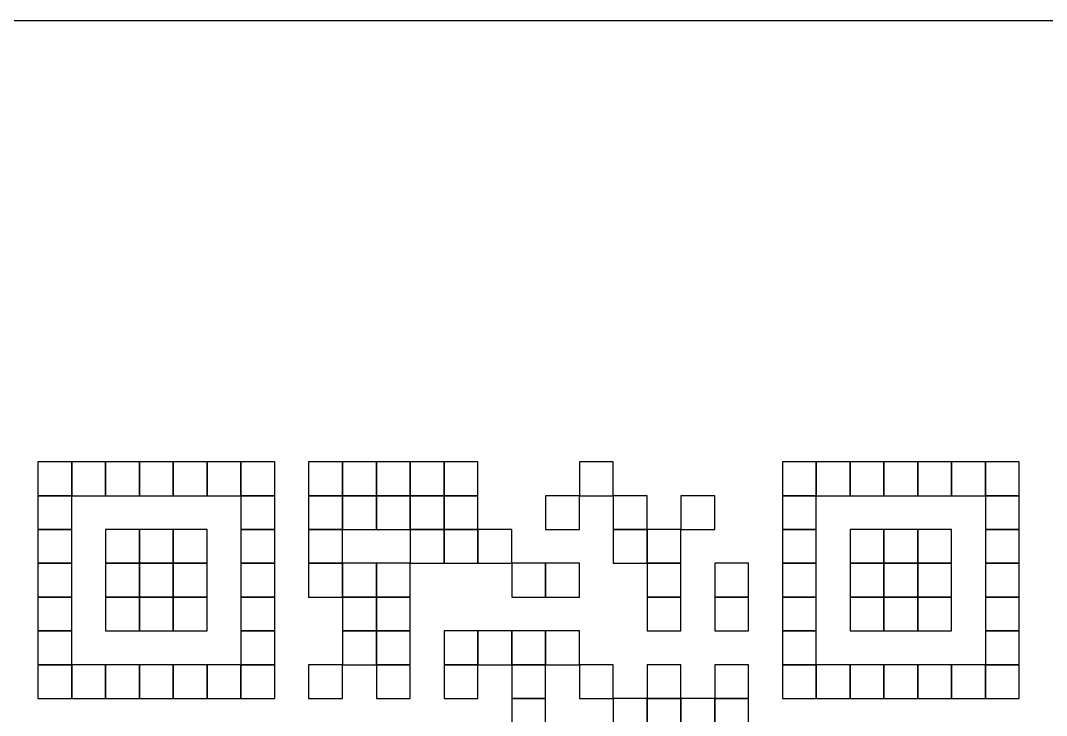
# Model space of a CAD drawing. Header units: millimetres. Extents: x -18 to 18, y -61 to 61.
# Drawn here: x -13.38 to -6, y 56 to 61 of the extents above; entities that cross this region are included whole.
import ezdxf

# ---------------------------------------------------------------- set-up
doc = ezdxf.new("R2010")
doc.units = ezdxf.units.MM
doc.header["$MEASUREMENT"] = 0
doc.layers.add('Layer 1', color=7, linetype='Continuous')

msp = doc.modelspace()

# ---------------------------------------------------------------- linework, layer by layer
at = {"layer": 'Layer 1', "color": 2}
msp.add_open_spline([(18.4995, 61.0002), (18.4995, 61.0002), (-18.4996, 61.0002), (-18.4996, 61.0002), (-18.4996, 61.0002), (-18.4996, 61.0002), (-18.4996, -61.0002), (-18.4996, -61.0002), (-18.4996, -61.0002), (-18.4996, -61.0002), (18.4995, -61.0002), (18.4995, -61.0002), (18.4995, -61.0002), (18.4995, -61.0002), (18.4995, 61.0002), (18.4995, 61.0002)], degree=3, knots=[0, 0, 0, 0, 0.2, 0.2, 0.2, 0.2, 0.4, 0.4, 0.4, 0.4, 0.6, 0.6, 0.6, 0.6, 1, 1, 1, 1], dxfattribs=at)
at = {"layer": 'Layer 1', "lineweight": 5}
msp.add_open_spline([(7.6729, 61.0002), (7.6729, 61.0002), (-17.0003, 61.0002), (-17.0003, 61.0002)], degree=3, dxfattribs=at)
at = {"layer": 'Layer 1'}
for points in [[(-13.0069, 57.8253), (-13.0069, 57.8253), (-13.0069, 57.5819), (-13.0069, 57.5819), (-13.0069, 57.5819), (-13.0069, 57.5819), (-13.2503, 57.5819), (-13.2503, 57.5819), (-13.2503, 57.5819), (-13.2503, 57.5819), (-13.2503, 57.8253), (-13.2503, 57.8253), (-13.2503, 57.8253), (-13.2503, 57.8253), (-13.0069, 57.8253), (-13.0069, 57.8253)], [(-12.7636, 57.8253), (-12.7636, 57.8253), (-12.7636, 57.5819), (-12.7636, 57.5819), (-12.7636, 57.5819), (-12.7636, 57.5819), (-13.0069, 57.5819), (-13.0069, 57.5819), (-13.0069, 57.5819), (-13.0069, 57.5819), (-13.0069, 57.8253), (-13.0069, 57.8253), (-13.0069, 57.8253), (-13.0069, 57.8253), (-12.7636, 57.8253), (-12.7636, 57.8253)], [(-12.5204, 57.8253), (-12.5204, 57.8253), (-12.5204, 57.5819), (-12.5204, 57.5819), (-12.5204, 57.5819), (-12.5204, 57.5819), (-12.7636, 57.5819), (-12.7636, 57.5819), (-12.7636, 57.5819), (-12.7636, 57.5819), (-12.7636, 57.8253), (-12.7636, 57.8253), (-12.7636, 57.8253), (-12.7636, 57.8253), (-12.5204, 57.8253), (-12.5204, 57.8253)], [(-12.2771, 57.8253), (-12.2771, 57.8253), (-12.2771, 57.5819), (-12.2771, 57.5819), (-12.2771, 57.5819), (-12.2771, 57.5819), (-12.5204, 57.5819), (-12.5204, 57.5819), (-12.5204, 57.5819), (-12.5204, 57.5819), (-12.5204, 57.8253), (-12.5204, 57.8253), (-12.5204, 57.8253), (-12.5204, 57.8253), (-12.2771, 57.8253), (-12.2771, 57.8253)], [(-12.0337, 57.8253), (-12.0337, 57.8253), (-12.0337, 57.5819), (-12.0337, 57.5819), (-12.0337, 57.5819), (-12.0337, 57.5819), (-12.2771, 57.5819), (-12.2771, 57.5819), (-12.2771, 57.5819), (-12.2771, 57.5819), (-12.2771, 57.8253), (-12.2771, 57.8253), (-12.2771, 57.8253), (-12.2771, 57.8253), (-12.0337, 57.8253), (-12.0337, 57.8253)], [(-11.7905, 57.8253), (-11.7905, 57.8253), (-11.7905, 57.5819), (-11.7905, 57.5819), (-11.7905, 57.5819), (-11.7905, 57.5819), (-12.0337, 57.5819), (-12.0337, 57.5819), (-12.0337, 57.5819), (-12.0337, 57.5819), (-12.0337, 57.8253), (-12.0337, 57.8253), (-12.0337, 57.8253), (-12.0337, 57.8253), (-11.7905, 57.8253), (-11.7905, 57.8253)], [(-11.5472, 57.8253), (-11.5472, 57.8253), (-11.5472, 57.5819), (-11.5472, 57.5819), (-11.5472, 57.5819), (-11.5472, 57.5819), (-11.7905, 57.5819), (-11.7905, 57.5819), (-11.7905, 57.5819), (-11.7905, 57.5819), (-11.7905, 57.8253), (-11.7905, 57.8253), (-11.7905, 57.8253), (-11.7905, 57.8253), (-11.5472, 57.8253), (-11.5472, 57.8253)], [(-11.0605, 57.8253), (-11.0605, 57.8253), (-11.0605, 57.5819), (-11.0605, 57.5819), (-11.0605, 57.5819), (-11.0605, 57.5819), (-11.3039, 57.5819), (-11.3039, 57.5819), (-11.3039, 57.5819), (-11.3039, 57.5819), (-11.3039, 57.8253), (-11.3039, 57.8253), (-11.3039, 57.8253), (-11.3039, 57.8253), (-11.0605, 57.8253), (-11.0605, 57.8253)], [(-10.8172, 57.8253), (-10.8172, 57.8253), (-10.8172, 57.5819), (-10.8172, 57.5819), (-10.8172, 57.5819), (-10.8172, 57.5819), (-11.0605, 57.5819), (-11.0605, 57.5819), (-11.0605, 57.5819), (-11.0605, 57.5819), (-11.0605, 57.8253), (-11.0605, 57.8253), (-11.0605, 57.8253), (-11.0605, 57.8253), (-10.8172, 57.8253), (-10.8172, 57.8253)], [(-10.574, 57.8253), (-10.574, 57.8253), (-10.574, 57.5819), (-10.574, 57.5819), (-10.574, 57.5819), (-10.574, 57.5819), (-10.8172, 57.5819), (-10.8172, 57.5819), (-10.8172, 57.5819), (-10.8172, 57.5819), (-10.8172, 57.8253), (-10.8172, 57.8253), (-10.8172, 57.8253), (-10.8172, 57.8253), (-10.574, 57.8253), (-10.574, 57.8253)], [(-10.3307, 57.8253), (-10.3307, 57.8253), (-10.3307, 57.5819), (-10.3307, 57.5819), (-10.3307, 57.5819), (-10.3307, 57.5819), (-10.574, 57.5819), (-10.574, 57.5819), (-10.574, 57.5819), (-10.574, 57.5819), (-10.574, 57.8253), (-10.574, 57.8253), (-10.574, 57.8253), (-10.574, 57.8253), (-10.3307, 57.8253), (-10.3307, 57.8253)], [(-10.0875, 57.8253), (-10.0875, 57.8253), (-10.0875, 57.5819), (-10.0875, 57.5819), (-10.0875, 57.5819), (-10.0875, 57.5819), (-10.3307, 57.5819), (-10.3307, 57.5819), (-10.3307, 57.5819), (-10.3307, 57.5819), (-10.3307, 57.8253), (-10.3307, 57.8253), (-10.3307, 57.8253), (-10.3307, 57.8253), (-10.0875, 57.8253), (-10.0875, 57.8253)], [(-9.1143, 57.8253), (-9.1143, 57.8253), (-9.1143, 57.5819), (-9.1143, 57.5819), (-9.1143, 57.5819), (-9.1143, 57.5819), (-9.3575, 57.5819), (-9.3575, 57.5819), (-9.3575, 57.5819), (-9.3575, 57.5819), (-9.3575, 57.8253), (-9.3575, 57.8253), (-9.3575, 57.8253), (-9.3575, 57.8253), (-9.1143, 57.8253), (-9.1143, 57.8253)], [(-7.6544, 57.8253), (-7.6544, 57.8253), (-7.6544, 57.5819), (-7.6544, 57.5819), (-7.6544, 57.5819), (-7.6544, 57.5819), (-7.8978, 57.5819), (-7.8978, 57.5819), (-7.8978, 57.5819), (-7.8978, 57.5819), (-7.8978, 57.8253), (-7.8978, 57.8253), (-7.8978, 57.8253), (-7.8978, 57.8253), (-7.6544, 57.8253), (-7.6544, 57.8253)], [(-7.4112, 57.8253), (-7.4112, 57.8253), (-7.4112, 57.5819), (-7.4112, 57.5819), (-7.4112, 57.5819), (-7.4112, 57.5819), (-7.6544, 57.5819), (-7.6544, 57.5819), (-7.6544, 57.5819), (-7.6544, 57.5819), (-7.6544, 57.8253), (-7.6544, 57.8253), (-7.6544, 57.8253), (-7.6544, 57.8253), (-7.4112, 57.8253), (-7.4112, 57.8253)], [(-7.1679, 57.8253), (-7.1679, 57.8253), (-7.1679, 57.5819), (-7.1679, 57.5819), (-7.1679, 57.5819), (-7.1679, 57.5819), (-7.4112, 57.5819), (-7.4112, 57.5819), (-7.4112, 57.5819), (-7.4112, 57.5819), (-7.4112, 57.8253), (-7.4112, 57.8253), (-7.4112, 57.8253), (-7.4112, 57.8253), (-7.1679, 57.8253), (-7.1679, 57.8253)], [(-6.9246, 57.8253), (-6.9246, 57.8253), (-6.9246, 57.5819), (-6.9246, 57.5819), (-6.9246, 57.5819), (-6.9246, 57.5819), (-7.1679, 57.5819), (-7.1679, 57.5819), (-7.1679, 57.5819), (-7.1679, 57.5819), (-7.1679, 57.8253), (-7.1679, 57.8253), (-7.1679, 57.8253), (-7.1679, 57.8253), (-6.9246, 57.8253), (-6.9246, 57.8253)], [(-6.6812, 57.8253), (-6.6812, 57.8253), (-6.6812, 57.5819), (-6.6812, 57.5819), (-6.6812, 57.5819), (-6.6812, 57.5819), (-6.9246, 57.5819), (-6.9246, 57.5819), (-6.9246, 57.5819), (-6.9246, 57.5819), (-6.9246, 57.8253), (-6.9246, 57.8253), (-6.9246, 57.8253), (-6.9246, 57.8253), (-6.6812, 57.8253), (-6.6812, 57.8253)], [(-6.438, 57.8253), (-6.438, 57.8253), (-6.438, 57.5819), (-6.438, 57.5819), (-6.438, 57.5819), (-6.438, 57.5819), (-6.6812, 57.5819), (-6.6812, 57.5819), (-6.6812, 57.5819), (-6.6812, 57.5819), (-6.6812, 57.8253), (-6.6812, 57.8253), (-6.6812, 57.8253), (-6.6812, 57.8253), (-6.438, 57.8253), (-6.438, 57.8253)], [(-6.1947, 57.8253), (-6.1947, 57.8253), (-6.1947, 57.5819), (-6.1947, 57.5819), (-6.1947, 57.5819), (-6.1947, 57.5819), (-6.438, 57.5819), (-6.438, 57.5819), (-6.438, 57.5819), (-6.438, 57.5819), (-6.438, 57.8253), (-6.438, 57.8253), (-6.438, 57.8253), (-6.438, 57.8253), (-6.1947, 57.8253), (-6.1947, 57.8253)], [(-13.0069, 57.5819), (-13.0069, 57.5819), (-13.0069, 57.3386), (-13.0069, 57.3386), (-13.0069, 57.3386), (-13.0069, 57.3386), (-13.2503, 57.3386), (-13.2503, 57.3386), (-13.2503, 57.3386), (-13.2503, 57.3386), (-13.2503, 57.5819), (-13.2503, 57.5819), (-13.2503, 57.5819), (-13.2503, 57.5819), (-13.0069, 57.5819), (-13.0069, 57.5819)], [(-11.5472, 57.5819), (-11.5472, 57.5819), (-11.5472, 57.3386), (-11.5472, 57.3386), (-11.5472, 57.3386), (-11.5472, 57.3386), (-11.7905, 57.3386), (-11.7905, 57.3386), (-11.7905, 57.3386), (-11.7905, 57.3386), (-11.7905, 57.5819), (-11.7905, 57.5819), (-11.7905, 57.5819), (-11.7905, 57.5819), (-11.5472, 57.5819), (-11.5472, 57.5819)], [(-11.0605, 57.5819), (-11.0605, 57.5819), (-11.0605, 57.3386), (-11.0605, 57.3386), (-11.0605, 57.3386), (-11.0605, 57.3386), (-11.3039, 57.3386), (-11.3039, 57.3386), (-11.3039, 57.3386), (-11.3039, 57.3386), (-11.3039, 57.5819), (-11.3039, 57.5819), (-11.3039, 57.5819), (-11.3039, 57.5819), (-11.0605, 57.5819), (-11.0605, 57.5819)], [(-10.8172, 57.5819), (-10.8172, 57.5819), (-10.8172, 57.3386), (-10.8172, 57.3386), (-10.8172, 57.3386), (-10.8172, 57.3386), (-11.0605, 57.3386), (-11.0605, 57.3386), (-11.0605, 57.3386), (-11.0605, 57.3386), (-11.0605, 57.5819), (-11.0605, 57.5819), (-11.0605, 57.5819), (-11.0605, 57.5819), (-10.8172, 57.5819), (-10.8172, 57.5819)], [(-10.574, 57.5819), (-10.574, 57.5819), (-10.574, 57.3386), (-10.574, 57.3386), (-10.574, 57.3386), (-10.574, 57.3386), (-10.8172, 57.3386), (-10.8172, 57.3386), (-10.8172, 57.3386), (-10.8172, 57.3386), (-10.8172, 57.5819), (-10.8172, 57.5819), (-10.8172, 57.5819), (-10.8172, 57.5819), (-10.574, 57.5819), (-10.574, 57.5819)], [(-10.3307, 57.5819), (-10.3307, 57.5819), (-10.3307, 57.3386), (-10.3307, 57.3386), (-10.3307, 57.3386), (-10.3307, 57.3386), (-10.574, 57.3386), (-10.574, 57.3386), (-10.574, 57.3386), (-10.574, 57.3386), (-10.574, 57.5819), (-10.574, 57.5819), (-10.574, 57.5819), (-10.574, 57.5819), (-10.3307, 57.5819), (-10.3307, 57.5819)], [(-10.0875, 57.5819), (-10.0875, 57.5819), (-10.0875, 57.3386), (-10.0875, 57.3386), (-10.0875, 57.3386), (-10.0875, 57.3386), (-10.3307, 57.3386), (-10.3307, 57.3386), (-10.3307, 57.3386), (-10.3307, 57.3386), (-10.3307, 57.5819), (-10.3307, 57.5819), (-10.3307, 57.5819), (-10.3307, 57.5819), (-10.0875, 57.5819), (-10.0875, 57.5819)], [(-9.3575, 57.5819), (-9.3575, 57.5819), (-9.3575, 57.3386), (-9.3575, 57.3386), (-9.3575, 57.3386), (-9.3575, 57.3386), (-9.6008, 57.3386), (-9.6008, 57.3386), (-9.6008, 57.3386), (-9.6008, 57.3386), (-9.6008, 57.5819), (-9.6008, 57.5819), (-9.6008, 57.5819), (-9.6008, 57.5819), (-9.3575, 57.5819), (-9.3575, 57.5819)], [(-8.871, 57.5819), (-8.871, 57.5819), (-8.871, 57.3386), (-8.871, 57.3386), (-8.871, 57.3386), (-8.871, 57.3386), (-9.1143, 57.3386), (-9.1143, 57.3386), (-9.1143, 57.3386), (-9.1143, 57.3386), (-9.1143, 57.5819), (-9.1143, 57.5819), (-9.1143, 57.5819), (-9.1143, 57.5819), (-8.871, 57.5819), (-8.871, 57.5819)], [(-8.3844, 57.5819), (-8.3844, 57.5819), (-8.3844, 57.3386), (-8.3844, 57.3386), (-8.3844, 57.3386), (-8.3844, 57.3386), (-8.6276, 57.3386), (-8.6276, 57.3386), (-8.6276, 57.3386), (-8.6276, 57.3386), (-8.6276, 57.5819), (-8.6276, 57.5819), (-8.6276, 57.5819), (-8.6276, 57.5819), (-8.3844, 57.5819), (-8.3844, 57.5819)], [(-7.6544, 57.5819), (-7.6544, 57.5819), (-7.6544, 57.3386), (-7.6544, 57.3386), (-7.6544, 57.3386), (-7.6544, 57.3386), (-7.8978, 57.3386), (-7.8978, 57.3386), (-7.8978, 57.3386), (-7.8978, 57.3386), (-7.8978, 57.5819), (-7.8978, 57.5819), (-7.8978, 57.5819), (-7.8978, 57.5819), (-7.6544, 57.5819), (-7.6544, 57.5819)], [(-6.1947, 57.5819), (-6.1947, 57.5819), (-6.1947, 57.3386), (-6.1947, 57.3386), (-6.1947, 57.3386), (-6.1947, 57.3386), (-6.438, 57.3386), (-6.438, 57.3386), (-6.438, 57.3386), (-6.438, 57.3386), (-6.438, 57.5819), (-6.438, 57.5819), (-6.438, 57.5819), (-6.438, 57.5819), (-6.1947, 57.5819), (-6.1947, 57.5819)], [(-13.0069, 57.3386), (-13.0069, 57.3386), (-13.0069, 57.0953), (-13.0069, 57.0953), (-13.0069, 57.0953), (-13.0069, 57.0953), (-13.2503, 57.0953), (-13.2503, 57.0953), (-13.2503, 57.0953), (-13.2503, 57.0953), (-13.2503, 57.3386), (-13.2503, 57.3386), (-13.2503, 57.3386), (-13.2503, 57.3386), (-13.0069, 57.3386), (-13.0069, 57.3386)], [(-12.5204, 57.3386), (-12.5204, 57.3386), (-12.5204, 57.0953), (-12.5204, 57.0953), (-12.5204, 57.0953), (-12.5204, 57.0953), (-12.7636, 57.0953), (-12.7636, 57.0953), (-12.7636, 57.0953), (-12.7636, 57.0953), (-12.7636, 57.3386), (-12.7636, 57.3386), (-12.7636, 57.3386), (-12.7636, 57.3386), (-12.5204, 57.3386), (-12.5204, 57.3386)], [(-12.2771, 57.3386), (-12.2771, 57.3386), (-12.2771, 57.0953), (-12.2771, 57.0953), (-12.2771, 57.0953), (-12.2771, 57.0953), (-12.5204, 57.0953), (-12.5204, 57.0953), (-12.5204, 57.0953), (-12.5204, 57.0953), (-12.5204, 57.3386), (-12.5204, 57.3386), (-12.5204, 57.3386), (-12.5204, 57.3386), (-12.2771, 57.3386), (-12.2771, 57.3386)], [(-12.0337, 57.3386), (-12.0337, 57.3386), (-12.0337, 57.0953), (-12.0337, 57.0953), (-12.0337, 57.0953), (-12.0337, 57.0953), (-12.2771, 57.0953), (-12.2771, 57.0953), (-12.2771, 57.0953), (-12.2771, 57.0953), (-12.2771, 57.3386), (-12.2771, 57.3386), (-12.2771, 57.3386), (-12.2771, 57.3386), (-12.0337, 57.3386), (-12.0337, 57.3386)], [(-11.5472, 57.3386), (-11.5472, 57.3386), (-11.5472, 57.0953), (-11.5472, 57.0953), (-11.5472, 57.0953), (-11.5472, 57.0953), (-11.7905, 57.0953), (-11.7905, 57.0953), (-11.7905, 57.0953), (-11.7905, 57.0953), (-11.7905, 57.3386), (-11.7905, 57.3386), (-11.7905, 57.3386), (-11.7905, 57.3386), (-11.5472, 57.3386), (-11.5472, 57.3386)], [(-11.0605, 57.3386), (-11.0605, 57.3386), (-11.0605, 57.0953), (-11.0605, 57.0953), (-11.0605, 57.0953), (-11.0605, 57.0953), (-11.3039, 57.0953), (-11.3039, 57.0953), (-11.3039, 57.0953), (-11.3039, 57.0953), (-11.3039, 57.3386), (-11.3039, 57.3386), (-11.3039, 57.3386), (-11.3039, 57.3386), (-11.0605, 57.3386), (-11.0605, 57.3386)], [(-10.3307, 57.3386), (-10.3307, 57.3386), (-10.3307, 57.0953), (-10.3307, 57.0953), (-10.3307, 57.0953), (-10.3307, 57.0953), (-10.574, 57.0953), (-10.574, 57.0953), (-10.574, 57.0953), (-10.574, 57.0953), (-10.574, 57.3386), (-10.574, 57.3386), (-10.574, 57.3386), (-10.574, 57.3386), (-10.3307, 57.3386), (-10.3307, 57.3386)], [(-10.0875, 57.3386), (-10.0875, 57.3386), (-10.0875, 57.0953), (-10.0875, 57.0953), (-10.0875, 57.0953), (-10.0875, 57.0953), (-10.3307, 57.0953), (-10.3307, 57.0953), (-10.3307, 57.0953), (-10.3307, 57.0953), (-10.3307, 57.3386), (-10.3307, 57.3386), (-10.3307, 57.3386), (-10.3307, 57.3386), (-10.0875, 57.3386), (-10.0875, 57.3386)], [(-9.8442, 57.3386), (-9.8442, 57.3386), (-9.8442, 57.0953), (-9.8442, 57.0953), (-9.8442, 57.0953), (-9.8442, 57.0953), (-10.0875, 57.0953), (-10.0875, 57.0953), (-10.0875, 57.0953), (-10.0875, 57.0953), (-10.0875, 57.3386), (-10.0875, 57.3386), (-10.0875, 57.3386), (-10.0875, 57.3386), (-9.8442, 57.3386), (-9.8442, 57.3386)], [(-8.871, 57.3386), (-8.871, 57.3386), (-8.871, 57.0953), (-8.871, 57.0953), (-8.871, 57.0953), (-8.871, 57.0953), (-9.1143, 57.0953), (-9.1143, 57.0953), (-9.1143, 57.0953), (-9.1143, 57.0953), (-9.1143, 57.3386), (-9.1143, 57.3386), (-9.1143, 57.3386), (-9.1143, 57.3386), (-8.871, 57.3386), (-8.871, 57.3386)], [(-8.6276, 57.3386), (-8.6276, 57.3386), (-8.6276, 57.0953), (-8.6276, 57.0953), (-8.6276, 57.0953), (-8.6276, 57.0953), (-8.871, 57.0953), (-8.871, 57.0953), (-8.871, 57.0953), (-8.871, 57.0953), (-8.871, 57.3386), (-8.871, 57.3386), (-8.871, 57.3386), (-8.871, 57.3386), (-8.6276, 57.3386), (-8.6276, 57.3386)], [(-7.6544, 57.3386), (-7.6544, 57.3386), (-7.6544, 57.0953), (-7.6544, 57.0953), (-7.6544, 57.0953), (-7.6544, 57.0953), (-7.8978, 57.0953), (-7.8978, 57.0953), (-7.8978, 57.0953), (-7.8978, 57.0953), (-7.8978, 57.3386), (-7.8978, 57.3386), (-7.8978, 57.3386), (-7.8978, 57.3386), (-7.6544, 57.3386), (-7.6544, 57.3386)], [(-7.1679, 57.3386), (-7.1679, 57.3386), (-7.1679, 57.0953), (-7.1679, 57.0953), (-7.1679, 57.0953), (-7.1679, 57.0953), (-7.4112, 57.0953), (-7.4112, 57.0953), (-7.4112, 57.0953), (-7.4112, 57.0953), (-7.4112, 57.3386), (-7.4112, 57.3386), (-7.4112, 57.3386), (-7.4112, 57.3386), (-7.1679, 57.3386), (-7.1679, 57.3386)], [(-6.9246, 57.3386), (-6.9246, 57.3386), (-6.9246, 57.0953), (-6.9246, 57.0953), (-6.9246, 57.0953), (-6.9246, 57.0953), (-7.1679, 57.0953), (-7.1679, 57.0953), (-7.1679, 57.0953), (-7.1679, 57.0953), (-7.1679, 57.3386), (-7.1679, 57.3386), (-7.1679, 57.3386), (-7.1679, 57.3386), (-6.9246, 57.3386), (-6.9246, 57.3386)], [(-6.6812, 57.3386), (-6.6812, 57.3386), (-6.6812, 57.0953), (-6.6812, 57.0953), (-6.6812, 57.0953), (-6.6812, 57.0953), (-6.9246, 57.0953), (-6.9246, 57.0953), (-6.9246, 57.0953), (-6.9246, 57.0953), (-6.9246, 57.3386), (-6.9246, 57.3386), (-6.9246, 57.3386), (-6.9246, 57.3386), (-6.6812, 57.3386), (-6.6812, 57.3386)], [(-6.1947, 57.3386), (-6.1947, 57.3386), (-6.1947, 57.0953), (-6.1947, 57.0953), (-6.1947, 57.0953), (-6.1947, 57.0953), (-6.438, 57.0953), (-6.438, 57.0953), (-6.438, 57.0953), (-6.438, 57.0953), (-6.438, 57.3386), (-6.438, 57.3386), (-6.438, 57.3386), (-6.438, 57.3386), (-6.1947, 57.3386), (-6.1947, 57.3386)], [(-13.0069, 57.0953), (-13.0069, 57.0953), (-13.0069, 56.8521), (-13.0069, 56.8521), (-13.0069, 56.8521), (-13.0069, 56.8521), (-13.2503, 56.8521), (-13.2503, 56.8521), (-13.2503, 56.8521), (-13.2503, 56.8521), (-13.2503, 57.0953), (-13.2503, 57.0953), (-13.2503, 57.0953), (-13.2503, 57.0953), (-13.0069, 57.0953), (-13.0069, 57.0953)], [(-12.5204, 57.0953), (-12.5204, 57.0953), (-12.5204, 56.8521), (-12.5204, 56.8521), (-12.5204, 56.8521), (-12.5204, 56.8521), (-12.7636, 56.8521), (-12.7636, 56.8521), (-12.7636, 56.8521), (-12.7636, 56.8521), (-12.7636, 57.0953), (-12.7636, 57.0953), (-12.7636, 57.0953), (-12.7636, 57.0953), (-12.5204, 57.0953), (-12.5204, 57.0953)], [(-12.2771, 57.0953), (-12.2771, 57.0953), (-12.2771, 56.8521), (-12.2771, 56.8521), (-12.2771, 56.8521), (-12.2771, 56.8521), (-12.5204, 56.8521), (-12.5204, 56.8521), (-12.5204, 56.8521), (-12.5204, 56.8521), (-12.5204, 57.0953), (-12.5204, 57.0953), (-12.5204, 57.0953), (-12.5204, 57.0953), (-12.2771, 57.0953), (-12.2771, 57.0953)], [(-12.0337, 57.0953), (-12.0337, 57.0953), (-12.0337, 56.8521), (-12.0337, 56.8521), (-12.0337, 56.8521), (-12.0337, 56.8521), (-12.2771, 56.8521), (-12.2771, 56.8521), (-12.2771, 56.8521), (-12.2771, 56.8521), (-12.2771, 57.0953), (-12.2771, 57.0953), (-12.2771, 57.0953), (-12.2771, 57.0953), (-12.0337, 57.0953), (-12.0337, 57.0953)], [(-11.5472, 57.0953), (-11.5472, 57.0953), (-11.5472, 56.8521), (-11.5472, 56.8521), (-11.5472, 56.8521), (-11.5472, 56.8521), (-11.7905, 56.8521), (-11.7905, 56.8521), (-11.7905, 56.8521), (-11.7905, 56.8521), (-11.7905, 57.0953), (-11.7905, 57.0953), (-11.7905, 57.0953), (-11.7905, 57.0953), (-11.5472, 57.0953), (-11.5472, 57.0953)], [(-11.0605, 57.0953), (-11.0605, 57.0953), (-11.0605, 56.8521), (-11.0605, 56.8521), (-11.0605, 56.8521), (-11.0605, 56.8521), (-11.3039, 56.8521), (-11.3039, 56.8521), (-11.3039, 56.8521), (-11.3039, 56.8521), (-11.3039, 57.0953), (-11.3039, 57.0953), (-11.3039, 57.0953), (-11.3039, 57.0953), (-11.0605, 57.0953), (-11.0605, 57.0953)], [(-10.8172, 57.0953), (-10.8172, 57.0953), (-10.8172, 56.8521), (-10.8172, 56.8521), (-10.8172, 56.8521), (-10.8172, 56.8521), (-11.0605, 56.8521), (-11.0605, 56.8521), (-11.0605, 56.8521), (-11.0605, 56.8521), (-11.0605, 57.0953), (-11.0605, 57.0953), (-11.0605, 57.0953), (-11.0605, 57.0953), (-10.8172, 57.0953), (-10.8172, 57.0953)], [(-10.574, 57.0953), (-10.574, 57.0953), (-10.574, 56.8521), (-10.574, 56.8521), (-10.574, 56.8521), (-10.574, 56.8521), (-10.8172, 56.8521), (-10.8172, 56.8521), (-10.8172, 56.8521), (-10.8172, 56.8521), (-10.8172, 57.0953), (-10.8172, 57.0953), (-10.8172, 57.0953), (-10.8172, 57.0953), (-10.574, 57.0953), (-10.574, 57.0953)], [(-9.6008, 57.0953), (-9.6008, 57.0953), (-9.6008, 56.8521), (-9.6008, 56.8521), (-9.6008, 56.8521), (-9.6008, 56.8521), (-9.8442, 56.8521), (-9.8442, 56.8521), (-9.8442, 56.8521), (-9.8442, 56.8521), (-9.8442, 57.0953), (-9.8442, 57.0953), (-9.8442, 57.0953), (-9.8442, 57.0953), (-9.6008, 57.0953), (-9.6008, 57.0953)], [(-9.3575, 57.0953), (-9.3575, 57.0953), (-9.3575, 56.8521), (-9.3575, 56.8521), (-9.3575, 56.8521), (-9.3575, 56.8521), (-9.6008, 56.8521), (-9.6008, 56.8521), (-9.6008, 56.8521), (-9.6008, 56.8521), (-9.6008, 57.0953), (-9.6008, 57.0953), (-9.6008, 57.0953), (-9.6008, 57.0953), (-9.3575, 57.0953), (-9.3575, 57.0953)], [(-8.6276, 57.0953), (-8.6276, 57.0953), (-8.6276, 56.8521), (-8.6276, 56.8521), (-8.6276, 56.8521), (-8.6276, 56.8521), (-8.871, 56.8521), (-8.871, 56.8521), (-8.871, 56.8521), (-8.871, 56.8521), (-8.871, 57.0953), (-8.871, 57.0953), (-8.871, 57.0953), (-8.871, 57.0953), (-8.6276, 57.0953), (-8.6276, 57.0953)], [(-8.1411, 57.0953), (-8.1411, 57.0953), (-8.1411, 56.8521), (-8.1411, 56.8521), (-8.1411, 56.8521), (-8.1411, 56.8521), (-8.3844, 56.8521), (-8.3844, 56.8521), (-8.3844, 56.8521), (-8.3844, 56.8521), (-8.3844, 57.0953), (-8.3844, 57.0953), (-8.3844, 57.0953), (-8.3844, 57.0953), (-8.1411, 57.0953), (-8.1411, 57.0953)], [(-7.6544, 57.0953), (-7.6544, 57.0953), (-7.6544, 56.8521), (-7.6544, 56.8521), (-7.6544, 56.8521), (-7.6544, 56.8521), (-7.8978, 56.8521), (-7.8978, 56.8521), (-7.8978, 56.8521), (-7.8978, 56.8521), (-7.8978, 57.0953), (-7.8978, 57.0953), (-7.8978, 57.0953), (-7.8978, 57.0953), (-7.6544, 57.0953), (-7.6544, 57.0953)], [(-7.1679, 57.0953), (-7.1679, 57.0953), (-7.1679, 56.8521), (-7.1679, 56.8521), (-7.1679, 56.8521), (-7.1679, 56.8521), (-7.4112, 56.8521), (-7.4112, 56.8521), (-7.4112, 56.8521), (-7.4112, 56.8521), (-7.4112, 57.0953), (-7.4112, 57.0953), (-7.4112, 57.0953), (-7.4112, 57.0953), (-7.1679, 57.0953), (-7.1679, 57.0953)], [(-6.9246, 57.0953), (-6.9246, 57.0953), (-6.9246, 56.8521), (-6.9246, 56.8521), (-6.9246, 56.8521), (-6.9246, 56.8521), (-7.1679, 56.8521), (-7.1679, 56.8521), (-7.1679, 56.8521), (-7.1679, 56.8521), (-7.1679, 57.0953), (-7.1679, 57.0953), (-7.1679, 57.0953), (-7.1679, 57.0953), (-6.9246, 57.0953), (-6.9246, 57.0953)], [(-6.6812, 57.0953), (-6.6812, 57.0953), (-6.6812, 56.8521), (-6.6812, 56.8521), (-6.6812, 56.8521), (-6.6812, 56.8521), (-6.9246, 56.8521), (-6.9246, 56.8521), (-6.9246, 56.8521), (-6.9246, 56.8521), (-6.9246, 57.0953), (-6.9246, 57.0953), (-6.9246, 57.0953), (-6.9246, 57.0953), (-6.6812, 57.0953), (-6.6812, 57.0953)], [(-6.1947, 57.0953), (-6.1947, 57.0953), (-6.1947, 56.8521), (-6.1947, 56.8521), (-6.1947, 56.8521), (-6.1947, 56.8521), (-6.438, 56.8521), (-6.438, 56.8521), (-6.438, 56.8521), (-6.438, 56.8521), (-6.438, 57.0953), (-6.438, 57.0953), (-6.438, 57.0953), (-6.438, 57.0953), (-6.1947, 57.0953), (-6.1947, 57.0953)], [(-13.0069, 56.8521), (-13.0069, 56.8521), (-13.0069, 56.6087), (-13.0069, 56.6087), (-13.0069, 56.6087), (-13.0069, 56.6087), (-13.2503, 56.6087), (-13.2503, 56.6087), (-13.2503, 56.6087), (-13.2503, 56.6087), (-13.2503, 56.8521), (-13.2503, 56.8521), (-13.2503, 56.8521), (-13.2503, 56.8521), (-13.0069, 56.8521), (-13.0069, 56.8521)], [(-12.5204, 56.8521), (-12.5204, 56.8521), (-12.5204, 56.6087), (-12.5204, 56.6087), (-12.5204, 56.6087), (-12.5204, 56.6087), (-12.7636, 56.6087), (-12.7636, 56.6087), (-12.7636, 56.6087), (-12.7636, 56.6087), (-12.7636, 56.8521), (-12.7636, 56.8521), (-12.7636, 56.8521), (-12.7636, 56.8521), (-12.5204, 56.8521), (-12.5204, 56.8521)], [(-12.2771, 56.8521), (-12.2771, 56.8521), (-12.2771, 56.6087), (-12.2771, 56.6087), (-12.2771, 56.6087), (-12.2771, 56.6087), (-12.5204, 56.6087), (-12.5204, 56.6087), (-12.5204, 56.6087), (-12.5204, 56.6087), (-12.5204, 56.8521), (-12.5204, 56.8521), (-12.5204, 56.8521), (-12.5204, 56.8521), (-12.2771, 56.8521), (-12.2771, 56.8521)], [(-12.0337, 56.8521), (-12.0337, 56.8521), (-12.0337, 56.6087), (-12.0337, 56.6087), (-12.0337, 56.6087), (-12.0337, 56.6087), (-12.2771, 56.6087), (-12.2771, 56.6087), (-12.2771, 56.6087), (-12.2771, 56.6087), (-12.2771, 56.8521), (-12.2771, 56.8521), (-12.2771, 56.8521), (-12.2771, 56.8521), (-12.0337, 56.8521), (-12.0337, 56.8521)], [(-11.5472, 56.8521), (-11.5472, 56.8521), (-11.5472, 56.6087), (-11.5472, 56.6087), (-11.5472, 56.6087), (-11.5472, 56.6087), (-11.7905, 56.6087), (-11.7905, 56.6087), (-11.7905, 56.6087), (-11.7905, 56.6087), (-11.7905, 56.8521), (-11.7905, 56.8521), (-11.7905, 56.8521), (-11.7905, 56.8521), (-11.5472, 56.8521), (-11.5472, 56.8521)], [(-10.8172, 56.8521), (-10.8172, 56.8521), (-10.8172, 56.6087), (-10.8172, 56.6087), (-10.8172, 56.6087), (-10.8172, 56.6087), (-11.0605, 56.6087), (-11.0605, 56.6087), (-11.0605, 56.6087), (-11.0605, 56.6087), (-11.0605, 56.8521), (-11.0605, 56.8521), (-11.0605, 56.8521), (-11.0605, 56.8521), (-10.8172, 56.8521), (-10.8172, 56.8521)], [(-10.574, 56.8521), (-10.574, 56.8521), (-10.574, 56.6087), (-10.574, 56.6087), (-10.574, 56.6087), (-10.574, 56.6087), (-10.8172, 56.6087), (-10.8172, 56.6087), (-10.8172, 56.6087), (-10.8172, 56.6087), (-10.8172, 56.8521), (-10.8172, 56.8521), (-10.8172, 56.8521), (-10.8172, 56.8521), (-10.574, 56.8521), (-10.574, 56.8521)], [(-8.6276, 56.8521), (-8.6276, 56.8521), (-8.6276, 56.6087), (-8.6276, 56.6087), (-8.6276, 56.6087), (-8.6276, 56.6087), (-8.871, 56.6087), (-8.871, 56.6087), (-8.871, 56.6087), (-8.871, 56.6087), (-8.871, 56.8521), (-8.871, 56.8521), (-8.871, 56.8521), (-8.871, 56.8521), (-8.6276, 56.8521), (-8.6276, 56.8521)], [(-8.1411, 56.8521), (-8.1411, 56.8521), (-8.1411, 56.6087), (-8.1411, 56.6087), (-8.1411, 56.6087), (-8.1411, 56.6087), (-8.3844, 56.6087), (-8.3844, 56.6087), (-8.3844, 56.6087), (-8.3844, 56.6087), (-8.3844, 56.8521), (-8.3844, 56.8521), (-8.3844, 56.8521), (-8.3844, 56.8521), (-8.1411, 56.8521), (-8.1411, 56.8521)], [(-7.6544, 56.8521), (-7.6544, 56.8521), (-7.6544, 56.6087), (-7.6544, 56.6087), (-7.6544, 56.6087), (-7.6544, 56.6087), (-7.8978, 56.6087), (-7.8978, 56.6087), (-7.8978, 56.6087), (-7.8978, 56.6087), (-7.8978, 56.8521), (-7.8978, 56.8521), (-7.8978, 56.8521), (-7.8978, 56.8521), (-7.6544, 56.8521), (-7.6544, 56.8521)], [(-7.1679, 56.8521), (-7.1679, 56.8521), (-7.1679, 56.6087), (-7.1679, 56.6087), (-7.1679, 56.6087), (-7.1679, 56.6087), (-7.4112, 56.6087), (-7.4112, 56.6087), (-7.4112, 56.6087), (-7.4112, 56.6087), (-7.4112, 56.8521), (-7.4112, 56.8521), (-7.4112, 56.8521), (-7.4112, 56.8521), (-7.1679, 56.8521), (-7.1679, 56.8521)], [(-6.9246, 56.8521), (-6.9246, 56.8521), (-6.9246, 56.6087), (-6.9246, 56.6087), (-6.9246, 56.6087), (-6.9246, 56.6087), (-7.1679, 56.6087), (-7.1679, 56.6087), (-7.1679, 56.6087), (-7.1679, 56.6087), (-7.1679, 56.8521), (-7.1679, 56.8521), (-7.1679, 56.8521), (-7.1679, 56.8521), (-6.9246, 56.8521), (-6.9246, 56.8521)], [(-6.6812, 56.8521), (-6.6812, 56.8521), (-6.6812, 56.6087), (-6.6812, 56.6087), (-6.6812, 56.6087), (-6.6812, 56.6087), (-6.9246, 56.6087), (-6.9246, 56.6087), (-6.9246, 56.6087), (-6.9246, 56.6087), (-6.9246, 56.8521), (-6.9246, 56.8521), (-6.9246, 56.8521), (-6.9246, 56.8521), (-6.6812, 56.8521), (-6.6812, 56.8521)], [(-6.1947, 56.8521), (-6.1947, 56.8521), (-6.1947, 56.6087), (-6.1947, 56.6087), (-6.1947, 56.6087), (-6.1947, 56.6087), (-6.438, 56.6087), (-6.438, 56.6087), (-6.438, 56.6087), (-6.438, 56.6087), (-6.438, 56.8521), (-6.438, 56.8521), (-6.438, 56.8521), (-6.438, 56.8521), (-6.1947, 56.8521), (-6.1947, 56.8521)], [(-13.0069, 56.6087), (-13.0069, 56.6087), (-13.0069, 56.3654), (-13.0069, 56.3654), (-13.0069, 56.3654), (-13.0069, 56.3654), (-13.2503, 56.3654), (-13.2503, 56.3654), (-13.2503, 56.3654), (-13.2503, 56.3654), (-13.2503, 56.6087), (-13.2503, 56.6087), (-13.2503, 56.6087), (-13.2503, 56.6087), (-13.0069, 56.6087), (-13.0069, 56.6087)], [(-11.5472, 56.6087), (-11.5472, 56.6087), (-11.5472, 56.3654), (-11.5472, 56.3654), (-11.5472, 56.3654), (-11.5472, 56.3654), (-11.7905, 56.3654), (-11.7905, 56.3654), (-11.7905, 56.3654), (-11.7905, 56.3654), (-11.7905, 56.6087), (-11.7905, 56.6087), (-11.7905, 56.6087), (-11.7905, 56.6087), (-11.5472, 56.6087), (-11.5472, 56.6087)], [(-10.8172, 56.6087), (-10.8172, 56.6087), (-10.8172, 56.3654), (-10.8172, 56.3654), (-10.8172, 56.3654), (-10.8172, 56.3654), (-11.0605, 56.3654), (-11.0605, 56.3654), (-11.0605, 56.3654), (-11.0605, 56.3654), (-11.0605, 56.6087), (-11.0605, 56.6087), (-11.0605, 56.6087), (-11.0605, 56.6087), (-10.8172, 56.6087), (-10.8172, 56.6087)], [(-10.574, 56.6087), (-10.574, 56.6087), (-10.574, 56.3654), (-10.574, 56.3654), (-10.574, 56.3654), (-10.574, 56.3654), (-10.8172, 56.3654), (-10.8172, 56.3654), (-10.8172, 56.3654), (-10.8172, 56.3654), (-10.8172, 56.6087), (-10.8172, 56.6087), (-10.8172, 56.6087), (-10.8172, 56.6087), (-10.574, 56.6087), (-10.574, 56.6087)], [(-10.0875, 56.6087), (-10.0875, 56.6087), (-10.0875, 56.3654), (-10.0875, 56.3654), (-10.0875, 56.3654), (-10.0875, 56.3654), (-10.3307, 56.3654), (-10.3307, 56.3654), (-10.3307, 56.3654), (-10.3307, 56.3654), (-10.3307, 56.6087), (-10.3307, 56.6087), (-10.3307, 56.6087), (-10.3307, 56.6087), (-10.0875, 56.6087), (-10.0875, 56.6087)], [(-9.8442, 56.6087), (-9.8442, 56.6087), (-9.8442, 56.3654), (-9.8442, 56.3654), (-9.8442, 56.3654), (-9.8442, 56.3654), (-10.0875, 56.3654), (-10.0875, 56.3654), (-10.0875, 56.3654), (-10.0875, 56.3654), (-10.0875, 56.6087), (-10.0875, 56.6087), (-10.0875, 56.6087), (-10.0875, 56.6087), (-9.8442, 56.6087), (-9.8442, 56.6087)], [(-9.6008, 56.6087), (-9.6008, 56.6087), (-9.6008, 56.3654), (-9.6008, 56.3654), (-9.6008, 56.3654), (-9.6008, 56.3654), (-9.8442, 56.3654), (-9.8442, 56.3654), (-9.8442, 56.3654), (-9.8442, 56.3654), (-9.8442, 56.6087), (-9.8442, 56.6087), (-9.8442, 56.6087), (-9.8442, 56.6087), (-9.6008, 56.6087), (-9.6008, 56.6087)], [(-9.3575, 56.6087), (-9.3575, 56.6087), (-9.3575, 56.3654), (-9.3575, 56.3654), (-9.3575, 56.3654), (-9.3575, 56.3654), (-9.6008, 56.3654), (-9.6008, 56.3654), (-9.6008, 56.3654), (-9.6008, 56.3654), (-9.6008, 56.6087), (-9.6008, 56.6087), (-9.6008, 56.6087), (-9.6008, 56.6087), (-9.3575, 56.6087), (-9.3575, 56.6087)], [(-7.6544, 56.6087), (-7.6544, 56.6087), (-7.6544, 56.3654), (-7.6544, 56.3654), (-7.6544, 56.3654), (-7.6544, 56.3654), (-7.8978, 56.3654), (-7.8978, 56.3654), (-7.8978, 56.3654), (-7.8978, 56.3654), (-7.8978, 56.6087), (-7.8978, 56.6087), (-7.8978, 56.6087), (-7.8978, 56.6087), (-7.6544, 56.6087), (-7.6544, 56.6087)], [(-6.1947, 56.6087), (-6.1947, 56.6087), (-6.1947, 56.3654), (-6.1947, 56.3654), (-6.1947, 56.3654), (-6.1947, 56.3654), (-6.438, 56.3654), (-6.438, 56.3654), (-6.438, 56.3654), (-6.438, 56.3654), (-6.438, 56.6087), (-6.438, 56.6087), (-6.438, 56.6087), (-6.438, 56.6087), (-6.1947, 56.6087), (-6.1947, 56.6087)], [(-13.0069, 56.3654), (-13.0069, 56.3654), (-13.0069, 56.1222), (-13.0069, 56.1222), (-13.0069, 56.1222), (-13.0069, 56.1222), (-13.2503, 56.1222), (-13.2503, 56.1222), (-13.2503, 56.1222), (-13.2503, 56.1222), (-13.2503, 56.3654), (-13.2503, 56.3654), (-13.2503, 56.3654), (-13.2503, 56.3654), (-13.0069, 56.3654), (-13.0069, 56.3654)], [(-12.7636, 56.3654), (-12.7636, 56.3654), (-12.7636, 56.1222), (-12.7636, 56.1222), (-12.7636, 56.1222), (-12.7636, 56.1222), (-13.0069, 56.1222), (-13.0069, 56.1222), (-13.0069, 56.1222), (-13.0069, 56.1222), (-13.0069, 56.3654), (-13.0069, 56.3654), (-13.0069, 56.3654), (-13.0069, 56.3654), (-12.7636, 56.3654), (-12.7636, 56.3654)], [(-12.5204, 56.3654), (-12.5204, 56.3654), (-12.5204, 56.1222), (-12.5204, 56.1222), (-12.5204, 56.1222), (-12.5204, 56.1222), (-12.7636, 56.1222), (-12.7636, 56.1222), (-12.7636, 56.1222), (-12.7636, 56.1222), (-12.7636, 56.3654), (-12.7636, 56.3654), (-12.7636, 56.3654), (-12.7636, 56.3654), (-12.5204, 56.3654), (-12.5204, 56.3654)], [(-12.2771, 56.3654), (-12.2771, 56.3654), (-12.2771, 56.1222), (-12.2771, 56.1222), (-12.2771, 56.1222), (-12.2771, 56.1222), (-12.5204, 56.1222), (-12.5204, 56.1222), (-12.5204, 56.1222), (-12.5204, 56.1222), (-12.5204, 56.3654), (-12.5204, 56.3654), (-12.5204, 56.3654), (-12.5204, 56.3654), (-12.2771, 56.3654), (-12.2771, 56.3654)], [(-12.0337, 56.3654), (-12.0337, 56.3654), (-12.0337, 56.1222), (-12.0337, 56.1222), (-12.0337, 56.1222), (-12.0337, 56.1222), (-12.2771, 56.1222), (-12.2771, 56.1222), (-12.2771, 56.1222), (-12.2771, 56.1222), (-12.2771, 56.3654), (-12.2771, 56.3654), (-12.2771, 56.3654), (-12.2771, 56.3654), (-12.0337, 56.3654), (-12.0337, 56.3654)], [(-11.7905, 56.3654), (-11.7905, 56.3654), (-11.7905, 56.1222), (-11.7905, 56.1222), (-11.7905, 56.1222), (-11.7905, 56.1222), (-12.0337, 56.1222), (-12.0337, 56.1222), (-12.0337, 56.1222), (-12.0337, 56.1222), (-12.0337, 56.3654), (-12.0337, 56.3654), (-12.0337, 56.3654), (-12.0337, 56.3654), (-11.7905, 56.3654), (-11.7905, 56.3654)], [(-11.5472, 56.3654), (-11.5472, 56.3654), (-11.5472, 56.1222), (-11.5472, 56.1222), (-11.5472, 56.1222), (-11.5472, 56.1222), (-11.7905, 56.1222), (-11.7905, 56.1222), (-11.7905, 56.1222), (-11.7905, 56.1222), (-11.7905, 56.3654), (-11.7905, 56.3654), (-11.7905, 56.3654), (-11.7905, 56.3654), (-11.5472, 56.3654), (-11.5472, 56.3654)], [(-11.0605, 56.3654), (-11.0605, 56.3654), (-11.0605, 56.1222), (-11.0605, 56.1222), (-11.0605, 56.1222), (-11.0605, 56.1222), (-11.3039, 56.1222), (-11.3039, 56.1222), (-11.3039, 56.1222), (-11.3039, 56.1222), (-11.3039, 56.3654), (-11.3039, 56.3654), (-11.3039, 56.3654), (-11.3039, 56.3654), (-11.0605, 56.3654), (-11.0605, 56.3654)], [(-10.574, 56.3654), (-10.574, 56.3654), (-10.574, 56.1222), (-10.574, 56.1222), (-10.574, 56.1222), (-10.574, 56.1222), (-10.8172, 56.1222), (-10.8172, 56.1222), (-10.8172, 56.1222), (-10.8172, 56.1222), (-10.8172, 56.3654), (-10.8172, 56.3654), (-10.8172, 56.3654), (-10.8172, 56.3654), (-10.574, 56.3654), (-10.574, 56.3654)], [(-10.0875, 56.3654), (-10.0875, 56.3654), (-10.0875, 56.1222), (-10.0875, 56.1222), (-10.0875, 56.1222), (-10.0875, 56.1222), (-10.3307, 56.1222), (-10.3307, 56.1222), (-10.3307, 56.1222), (-10.3307, 56.1222), (-10.3307, 56.3654), (-10.3307, 56.3654), (-10.3307, 56.3654), (-10.3307, 56.3654), (-10.0875, 56.3654), (-10.0875, 56.3654)], [(-9.6008, 56.3654), (-9.6008, 56.3654), (-9.6008, 56.1222), (-9.6008, 56.1222), (-9.6008, 56.1222), (-9.6008, 56.1222), (-9.8442, 56.1222), (-9.8442, 56.1222), (-9.8442, 56.1222), (-9.8442, 56.1222), (-9.8442, 56.3654), (-9.8442, 56.3654), (-9.8442, 56.3654), (-9.8442, 56.3654), (-9.6008, 56.3654), (-9.6008, 56.3654)], [(-9.1143, 56.3654), (-9.1143, 56.3654), (-9.1143, 56.1222), (-9.1143, 56.1222), (-9.1143, 56.1222), (-9.1143, 56.1222), (-9.3575, 56.1222), (-9.3575, 56.1222), (-9.3575, 56.1222), (-9.3575, 56.1222), (-9.3575, 56.3654), (-9.3575, 56.3654), (-9.3575, 56.3654), (-9.3575, 56.3654), (-9.1143, 56.3654), (-9.1143, 56.3654)], [(-8.6276, 56.3654), (-8.6276, 56.3654), (-8.6276, 56.1222), (-8.6276, 56.1222), (-8.6276, 56.1222), (-8.6276, 56.1222), (-8.871, 56.1222), (-8.871, 56.1222), (-8.871, 56.1222), (-8.871, 56.1222), (-8.871, 56.3654), (-8.871, 56.3654), (-8.871, 56.3654), (-8.871, 56.3654), (-8.6276, 56.3654), (-8.6276, 56.3654)], [(-8.1411, 56.3654), (-8.1411, 56.3654), (-8.1411, 56.1222), (-8.1411, 56.1222), (-8.1411, 56.1222), (-8.1411, 56.1222), (-8.3844, 56.1222), (-8.3844, 56.1222), (-8.3844, 56.1222), (-8.3844, 56.1222), (-8.3844, 56.3654), (-8.3844, 56.3654), (-8.3844, 56.3654), (-8.3844, 56.3654), (-8.1411, 56.3654), (-8.1411, 56.3654)], [(-7.6544, 56.3654), (-7.6544, 56.3654), (-7.6544, 56.1222), (-7.6544, 56.1222), (-7.6544, 56.1222), (-7.6544, 56.1222), (-7.8978, 56.1222), (-7.8978, 56.1222), (-7.8978, 56.1222), (-7.8978, 56.1222), (-7.8978, 56.3654), (-7.8978, 56.3654), (-7.8978, 56.3654), (-7.8978, 56.3654), (-7.6544, 56.3654), (-7.6544, 56.3654)], [(-7.4112, 56.3654), (-7.4112, 56.3654), (-7.4112, 56.1222), (-7.4112, 56.1222), (-7.4112, 56.1222), (-7.4112, 56.1222), (-7.6544, 56.1222), (-7.6544, 56.1222), (-7.6544, 56.1222), (-7.6544, 56.1222), (-7.6544, 56.3654), (-7.6544, 56.3654), (-7.6544, 56.3654), (-7.6544, 56.3654), (-7.4112, 56.3654), (-7.4112, 56.3654)], [(-7.1679, 56.3654), (-7.1679, 56.3654), (-7.1679, 56.1222), (-7.1679, 56.1222), (-7.1679, 56.1222), (-7.1679, 56.1222), (-7.4112, 56.1222), (-7.4112, 56.1222), (-7.4112, 56.1222), (-7.4112, 56.1222), (-7.4112, 56.3654), (-7.4112, 56.3654), (-7.4112, 56.3654), (-7.4112, 56.3654), (-7.1679, 56.3654), (-7.1679, 56.3654)], [(-6.9246, 56.3654), (-6.9246, 56.3654), (-6.9246, 56.1222), (-6.9246, 56.1222), (-6.9246, 56.1222), (-6.9246, 56.1222), (-7.1679, 56.1222), (-7.1679, 56.1222), (-7.1679, 56.1222), (-7.1679, 56.1222), (-7.1679, 56.3654), (-7.1679, 56.3654), (-7.1679, 56.3654), (-7.1679, 56.3654), (-6.9246, 56.3654), (-6.9246, 56.3654)], [(-6.6812, 56.3654), (-6.6812, 56.3654), (-6.6812, 56.1222), (-6.6812, 56.1222), (-6.6812, 56.1222), (-6.6812, 56.1222), (-6.9246, 56.1222), (-6.9246, 56.1222), (-6.9246, 56.1222), (-6.9246, 56.1222), (-6.9246, 56.3654), (-6.9246, 56.3654), (-6.9246, 56.3654), (-6.9246, 56.3654), (-6.6812, 56.3654), (-6.6812, 56.3654)], [(-6.438, 56.3654), (-6.438, 56.3654), (-6.438, 56.1222), (-6.438, 56.1222), (-6.438, 56.1222), (-6.438, 56.1222), (-6.6812, 56.1222), (-6.6812, 56.1222), (-6.6812, 56.1222), (-6.6812, 56.1222), (-6.6812, 56.3654), (-6.6812, 56.3654), (-6.6812, 56.3654), (-6.6812, 56.3654), (-6.438, 56.3654), (-6.438, 56.3654)], [(-6.1947, 56.3654), (-6.1947, 56.3654), (-6.1947, 56.1222), (-6.1947, 56.1222), (-6.1947, 56.1222), (-6.1947, 56.1222), (-6.438, 56.1222), (-6.438, 56.1222), (-6.438, 56.1222), (-6.438, 56.1222), (-6.438, 56.3654), (-6.438, 56.3654), (-6.438, 56.3654), (-6.438, 56.3654), (-6.1947, 56.3654), (-6.1947, 56.3654)], [(-9.6008, 56.1222), (-9.6008, 56.1222), (-9.6008, 55.8789), (-9.6008, 55.8789), (-9.6008, 55.8789), (-9.6008, 55.8789), (-9.8442, 55.8789), (-9.8442, 55.8789), (-9.8442, 55.8789), (-9.8442, 55.8789), (-9.8442, 56.1222), (-9.8442, 56.1222), (-9.8442, 56.1222), (-9.8442, 56.1222), (-9.6008, 56.1222), (-9.6008, 56.1222)], [(-8.871, 56.1222), (-8.871, 56.1222), (-8.871, 55.8789), (-8.871, 55.8789), (-8.871, 55.8789), (-8.871, 55.8789), (-9.1143, 55.8789), (-9.1143, 55.8789), (-9.1143, 55.8789), (-9.1143, 55.8789), (-9.1143, 56.1222), (-9.1143, 56.1222), (-9.1143, 56.1222), (-9.1143, 56.1222), (-8.871, 56.1222), (-8.871, 56.1222)], [(-8.6276, 56.1222), (-8.6276, 56.1222), (-8.6276, 55.8789), (-8.6276, 55.8789), (-8.6276, 55.8789), (-8.6276, 55.8789), (-8.871, 55.8789), (-8.871, 55.8789), (-8.871, 55.8789), (-8.871, 55.8789), (-8.871, 56.1222), (-8.871, 56.1222), (-8.871, 56.1222), (-8.871, 56.1222), (-8.6276, 56.1222), (-8.6276, 56.1222)], [(-8.3844, 56.1222), (-8.3844, 56.1222), (-8.3844, 55.8789), (-8.3844, 55.8789), (-8.3844, 55.8789), (-8.3844, 55.8789), (-8.6276, 55.8789), (-8.6276, 55.8789), (-8.6276, 55.8789), (-8.6276, 55.8789), (-8.6276, 56.1222), (-8.6276, 56.1222), (-8.6276, 56.1222), (-8.6276, 56.1222), (-8.3844, 56.1222), (-8.3844, 56.1222)], [(-8.1411, 56.1222), (-8.1411, 56.1222), (-8.1411, 55.8789), (-8.1411, 55.8789), (-8.1411, 55.8789), (-8.1411, 55.8789), (-8.3844, 55.8789), (-8.3844, 55.8789), (-8.3844, 55.8789), (-8.3844, 55.8789), (-8.3844, 56.1222), (-8.3844, 56.1222), (-8.3844, 56.1222), (-8.3844, 56.1222), (-8.1411, 56.1222), (-8.1411, 56.1222)]]:
    msp.add_open_spline(points, degree=3, knots=[0, 0, 0, 0, 0.2, 0.2, 0.2, 0.2, 0.4, 0.4, 0.4, 0.4, 0.6, 0.6, 0.6, 0.6, 1, 1, 1, 1], dxfattribs=at)

doc.saveas('drawing.dxf')
